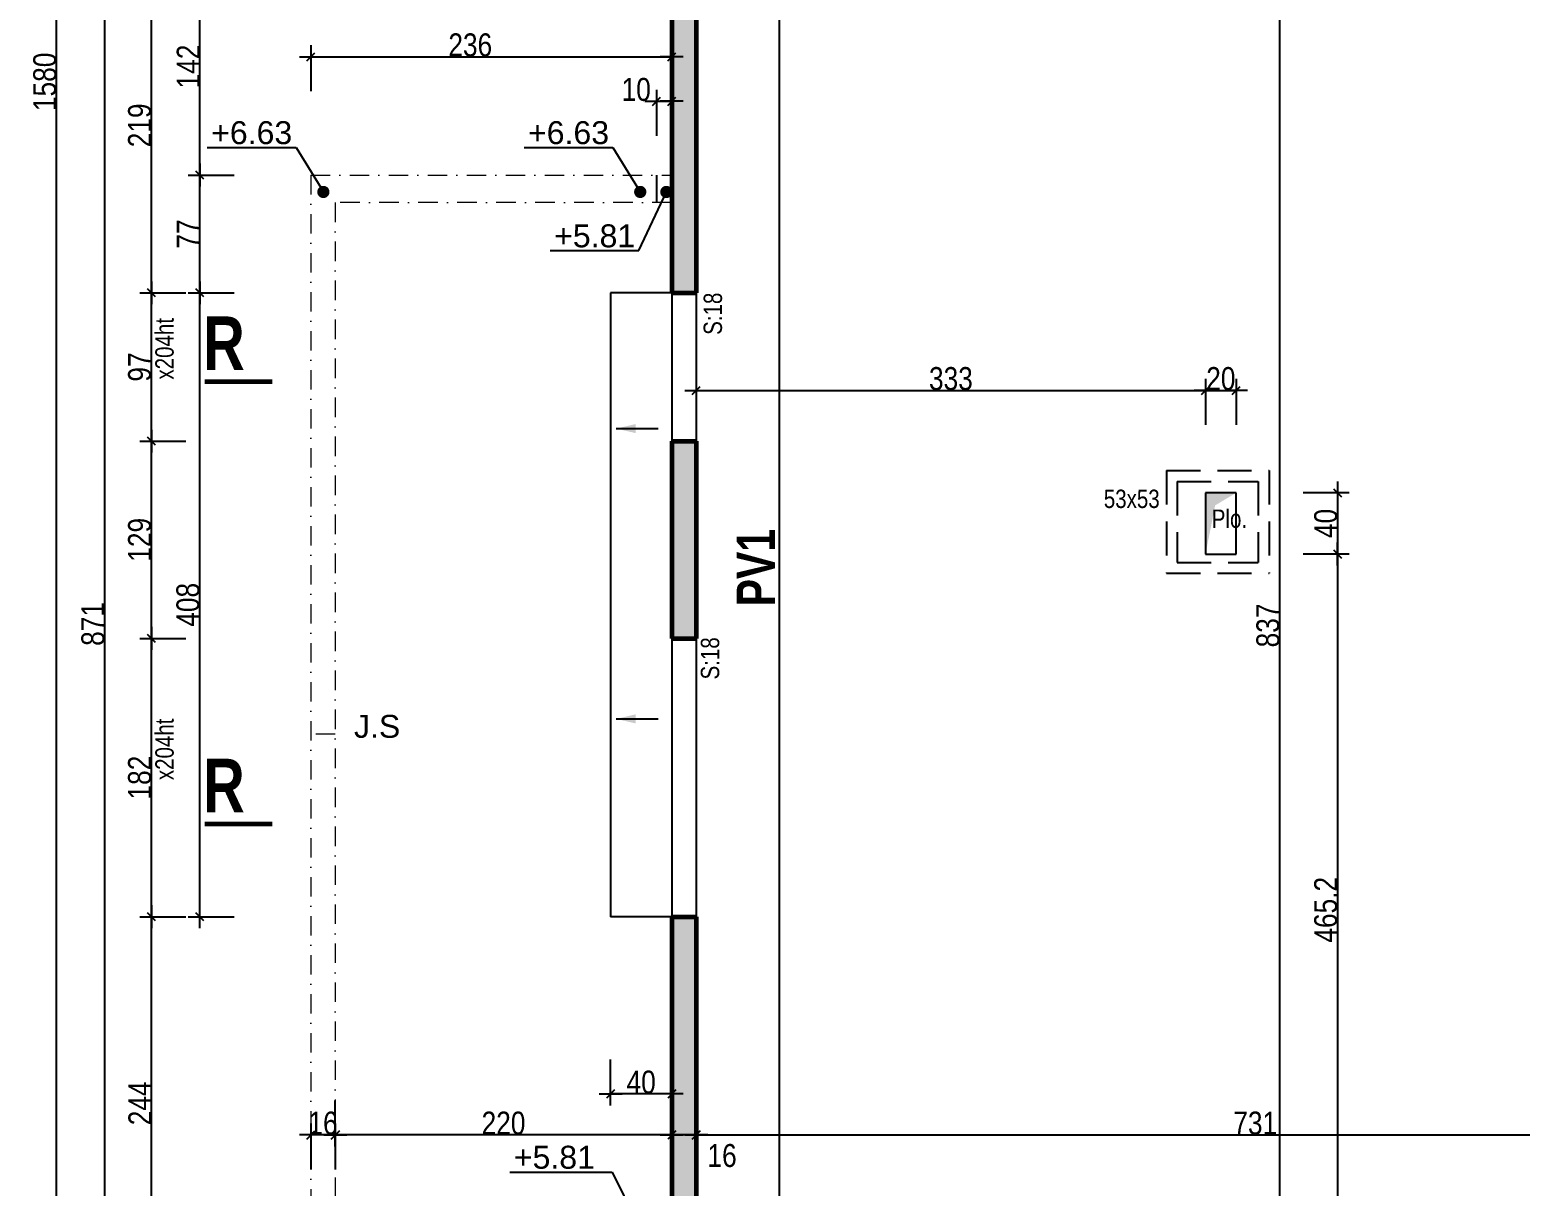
# Model space of a CAD drawing. Header units: millimetres. Extents: x 7120 to 15038, y -9128 to -4928.
# Drawn here: x 9001 to 9975, y -7349 to -6593 of the extents above; entities that cross this region are included whole.
import ezdxf
from ezdxf.enums import TextEntityAlignment as Align

# ---------------------------------------------------------------- set-up
doc = ezdxf.new("R2010")
doc.units = ezdxf.units.MM
doc.linetypes.add('CACHE2', pattern=[4.7625, 3.175, -1.5875])
doc.linetypes.add('TIRETPTX2', pattern=[50.8, 25.4, -12.7, 0, -12.7])
for name, color, linetype in [('01_cote_gen', 4, 'Continuous'), ('01_linteaux', 2, 'Continuous'), ('01_poch_poteaux', 250, 'Continuous'), ('01_resv', 32, 'Continuous'), ('01_texte', 230, 'Continuous'), ('AA_COTES', 2, 'Continuous')]:
    doc.layers.add(name, color=color, linetype=linetype)
doc.layers.add('01_murs_coup', color=5, linetype='Continuous', lineweight=60)
doc.layers.add('01_tram_axes', color=2, linetype='TIRETPTX2', lineweight=9)
doc.styles.add('ARIAL', font='arial.ttf')
doc.styles.add('impact', font='impact.ttf')
doc.styles.add('MATTE_TXT', font='arial.ttf')
doc.styles.add('STYLE2', font='ARIALN.TTF')
doc.dimstyles.new('JB50', dxfattribs={"dimscale": 0.1, "dimtxt": 150, "dimasz": 15, "dimexe": 0.1, "dimexo": 0.1, "dimgap": 0.09, "dimtad": 1, "dimdec": 1, "dimdsep": 46, "dimtxsty": 'STYLE2', "dimblk1": 'BOND_G', "dimblk2": 'BOND_D', "dimsah": 1, "dimcen": 1.5, "dimdle": 0.01, "dimse1": 1, "dimse2": 1, "dimclrd": 4, "dimclre": 2, "dimclrt": 6, "dimazin": 2, "dimtfac": 2.333333, "dimtdec": 1, "dimtix": 1, "dimtmove": 2, "dimatfit": 3, "dimldrblk": 'BOND_G', "dimfxl": 1, "dimtolj": 1, "dimtzin": 0, "dimarcsym": 0})

# ---------------------------------------------------------------- blocks, each defined once
blk = doc.blocks.new('BOND_G')
at = {"layer": 'AA_COTES', "color": 0}
for p, q in [((0, -5), (0, 15)), ((5, 0), (-5, 0)), ((1.77, 1.77), (-1.77, -1.77))]:
    blk.add_line(p, q, dxfattribs=at)
blk = doc.blocks.new('BOND_D')
at = {"layer": 'AA_COTES', "color": 0}
for p, q in [((5, 0), (-5, 0)), ((-1.77, -1.77), (1.77, 1.77)), ((0, 5), (0, -15))]:
    blk.add_line(p, q, dxfattribs=at)
blk = doc.blocks.new('*D22')
at = {"layer": '01_cote_gen', "color": 4, "lineweight": -2, "transparency": 16777216}
blk.add_line((9018.41, -7415.46), (9018.41, -5838.46), dxfattribs=at)
at = {"layer": 'DEFPOINTS', "color": 0}
for p in [(9018.41, -5836.96), (9156.66, -5836.96), (9070.9, -7416.96)]:
    blk.add_point(p, dxfattribs=at)
at = {"layer": '01_cote_gen', "color": 4, "lineweight": -2, "transparency": 16777216, "xscale": 1.5, "yscale": 1.5, "zscale": 1.5}
for name, p, rotation in [('BOND_D', (9018.41, -5836.96), 90), ('BOND_G', (9018.41, -7416.96), 270)]:
    blk.add_blockref(name, p, dxfattribs=dict(at, rotation=rotation))
at = {"layer": '01_cote_gen', "color": 6, "transparency": 16777216, "insert": (9010.74, -6626.96), "char_height": 15, "attachment_point": 5, "rotation": 90, "style": 'STYLE2'}
blk.add_mtext('\\A1;1580', dxfattribs=at)
blk = doc.blocks.new('*D363')
at = {"layer": '01_cote_gen', "color": 4, "lineweight": -2, "transparency": 16777216}
blk.add_line((9080.41, -7415.46), (9080.41, -7174.44), dxfattribs=at)
at = {"layer": 'DEFPOINTS', "color": 0}
for p in [(9080.41, -7172.94), (9487.25, -7172.94), (9529.25, -7416.96)]:
    blk.add_point(p, dxfattribs=at)
at = {"layer": '01_cote_gen', "color": 4, "lineweight": -2, "transparency": 16777216, "xscale": 1.5, "yscale": 1.5, "zscale": 1.5}
for name, p, rotation in [('BOND_D', (9080.41, -7172.94), 90), ('BOND_G', (9080.41, -7416.96), 270)]:
    blk.add_blockref(name, p, dxfattribs=dict(at, rotation=rotation))
at = {"layer": '01_cote_gen', "color": 6, "transparency": 16777216, "insert": (9072.87, -7294.95), "char_height": 15, "attachment_point": 5, "rotation": 90, "style": 'STYLE2'}
blk.add_mtext('\\A1;244', dxfattribs=at)
blk = doc.blocks.new('*D364')
at = {"layer": '01_cote_gen', "color": 4, "lineweight": -2, "transparency": 16777216}
blk.add_line((9080.41, -7171.44), (9080.41, -6992.44), dxfattribs=at)
at = {"layer": 'DEFPOINTS', "color": 0}
for p in [(9080.41, -6990.94), (9495.25, -6990.94), (9487.25, -7172.94)]:
    blk.add_point(p, dxfattribs=at)
at = {"layer": '01_cote_gen', "color": 4, "lineweight": -2, "transparency": 16777216, "xscale": 1.5, "yscale": 1.5, "zscale": 1.5}
for name, p, rotation in [('BOND_D', (9080.41, -6990.94), 90), ('BOND_G', (9080.41, -7172.94), 270)]:
    blk.add_blockref(name, p, dxfattribs=dict(at, rotation=rotation))
at = {"layer": '01_cote_gen', "color": 6, "transparency": 16777216, "insert": (9072.74, -7081.94), "char_height": 15, "attachment_point": 5, "rotation": 90, "style": 'STYLE2'}
blk.add_mtext('\\A1;182', dxfattribs=at)
blk = doc.blocks.new('*D365')
at = {"layer": '01_cote_gen', "color": 4, "lineweight": -2, "transparency": 16777216}
blk.add_line((9080.41, -6989.44), (9080.41, -6863.44), dxfattribs=at)
at = {"layer": 'DEFPOINTS', "color": 0}
for p in [(9080.41, -6861.94), (9495.25, -6861.94), (9495.25, -6990.94)]:
    blk.add_point(p, dxfattribs=at)
at = {"layer": '01_cote_gen', "color": 4, "lineweight": -2, "transparency": 16777216, "xscale": 1.5, "yscale": 1.5, "zscale": 1.5}
for name, p, rotation in [('BOND_D', (9080.41, -6861.94), 90), ('BOND_G', (9080.41, -6990.94), 270)]:
    blk.add_blockref(name, p, dxfattribs=dict(at, rotation=rotation))
at = {"layer": '01_cote_gen', "color": 6, "transparency": 16777216, "insert": (9072.74, -6926.44), "char_height": 15, "attachment_point": 5, "rotation": 90, "style": 'STYLE2'}
blk.add_mtext('\\A1;129', dxfattribs=at)
blk = doc.blocks.new('*D366')
at = {"layer": '01_cote_gen', "color": 4, "lineweight": -2, "transparency": 16777216}
blk.add_line((9080.41, -6860.44), (9080.41, -6766.44), dxfattribs=at)
at = {"layer": 'DEFPOINTS', "color": 0}
for p in [(9080.41, -6764.94), (9495.25, -6764.94), (9495.25, -6861.94)]:
    blk.add_point(p, dxfattribs=at)
at = {"layer": '01_cote_gen', "color": 4, "lineweight": -2, "transparency": 16777216, "xscale": 1.5, "yscale": 1.5, "zscale": 1.5}
for name, p, rotation in [('BOND_D', (9080.41, -6764.94), 90), ('BOND_G', (9080.41, -6861.94), 270)]:
    blk.add_blockref(name, p, dxfattribs=dict(at, rotation=rotation))
at = {"layer": '01_cote_gen', "color": 6, "transparency": 16777216, "insert": (9072.74, -6813.44), "char_height": 15, "attachment_point": 5, "rotation": 90, "style": 'STYLE2'}
blk.add_mtext('\\A1;97', dxfattribs=at)
blk = doc.blocks.new('*D367')
at = {"layer": '01_cote_gen', "color": 4, "lineweight": -2, "transparency": 16777216}
blk.add_line((9080.41, -6763.44), (9080.41, -6547.44), dxfattribs=at)
at = {"layer": 'DEFPOINTS', "color": 0}
for p in [(9080.41, -6545.94), (9479.25, -6545.94), (9495.25, -6764.94)]:
    blk.add_point(p, dxfattribs=at)
at = {"layer": '01_cote_gen', "color": 4, "lineweight": -2, "transparency": 16777216, "xscale": 1.5, "yscale": 1.5, "zscale": 1.5}
for name, p, rotation in [('BOND_D', (9080.41, -6545.94), 90), ('BOND_G', (9080.41, -6764.94), 270)]:
    blk.add_blockref(name, p, dxfattribs=dict(at, rotation=rotation))
at = {"layer": '01_cote_gen', "color": 6, "transparency": 16777216, "insert": (9072.74, -6655.44), "char_height": 15, "attachment_point": 5, "rotation": 90, "style": 'STYLE2'}
blk.add_mtext('\\A1;219', dxfattribs=at)
blk = doc.blocks.new('*D368')
at = {"layer": '01_cote_gen', "color": 4, "lineweight": -2, "transparency": 16777216}
blk.add_line((9049.86, -7415.46), (9049.86, -6547.44), dxfattribs=at)
at = {"layer": 'DEFPOINTS', "color": 0}
for p in [(9049.86, -6545.94), (9562.64, -6545.94), (9534.03, -7416.96)]:
    blk.add_point(p, dxfattribs=at)
at = {"layer": '01_cote_gen', "color": 4, "lineweight": -2, "transparency": 16777216, "xscale": 1.5, "yscale": 1.5, "zscale": 1.5}
for name, p, rotation in [('BOND_D', (9049.86, -6545.94), 90), ('BOND_G', (9049.86, -7416.96), 270)]:
    blk.add_blockref(name, p, dxfattribs=dict(at, rotation=rotation))
at = {"layer": '01_cote_gen', "color": 6, "transparency": 16777216, "insert": (9042.19, -6981.45), "char_height": 15, "attachment_point": 5, "rotation": 90, "style": 'STYLE2'}
blk.add_mtext('\\A1;871', dxfattribs=at)
blk = doc.blocks.new('*D378')
at = {"layer": '01_cote_gen', "color": 4, "lineweight": -2, "transparency": 16777216}
blk.add_line((9186.13, -6610.56), (9419.13, -6610.56), dxfattribs=at)
at = {"layer": 'DEFPOINTS', "color": 0}
for p in [(9420.63, -6610.56), (9420.63, -6655.44), (9184.63, -6687.96)]:
    blk.add_point(p, dxfattribs=at)
at = {"layer": '01_cote_gen', "color": 4, "lineweight": -2, "transparency": 16777216, "xscale": 1.5, "yscale": 1.5, "zscale": 1.5, "rotation": 180}
blk.add_blockref('BOND_G', (9184.63, -6610.56), dxfattribs=at)
at = {"layer": '01_cote_gen', "color": 4, "lineweight": -2, "transparency": 16777216, "xscale": 1.5, "yscale": 1.5, "zscale": 1.5}
blk.add_blockref('BOND_D', (9420.63, -6610.56), dxfattribs=at)
at = {"layer": '01_cote_gen', "color": 6, "transparency": 16777216, "insert": (9288.89, -6602.89), "char_height": 15, "attachment_point": 5, "style": 'STYLE2'}
blk.add_mtext('\\A1;236', dxfattribs=at)
blk = doc.blocks.new('*D379')
at = {"layer": '01_cote_gen', "color": 4, "lineweight": -2, "transparency": 16777216}
blk.add_line((9112.01, -7171.44), (9112.01, -6766.44), dxfattribs=at)
at = {"layer": 'DEFPOINTS', "color": 0}
for p in [(9112.01, -6764.94), (9439.25, -6764.94), (9439.25, -7172.94)]:
    blk.add_point(p, dxfattribs=at)
at = {"layer": '01_cote_gen', "color": 4, "lineweight": -2, "transparency": 16777216, "xscale": 1.5, "yscale": 1.5, "zscale": 1.5}
for name, p, rotation in [('BOND_D', (9112.01, -6764.94), 90), ('BOND_G', (9112.01, -7172.94), 270)]:
    blk.add_blockref(name, p, dxfattribs=dict(at, rotation=rotation))
at = {"layer": '01_cote_gen', "color": 6, "transparency": 16777216, "insert": (9104.34, -6968.94), "char_height": 15, "attachment_point": 5, "rotation": 90, "style": 'STYLE2'}
blk.add_mtext('\\A1;408', dxfattribs=at)
blk = doc.blocks.new('*D380')
at = {"layer": '01_cote_gen', "color": 4, "lineweight": -2, "transparency": 16777216}
blk.add_line((9438.13, -7315.61), (10166.13, -7315.61), dxfattribs=at)
at = {"layer": 'DEFPOINTS', "color": 0}
for p in [(10167.63, -6567.97), (9436.63, -7315.61), (10167.63, -7315.61)]:
    blk.add_point(p, dxfattribs=at)
at = {"layer": '01_cote_gen', "color": 4, "lineweight": -2, "transparency": 16777216, "xscale": 1.5, "yscale": 1.5, "zscale": 1.5, "rotation": 180}
blk.add_blockref('BOND_G', (9436.63, -7315.61), dxfattribs=at)
at = {"layer": '01_cote_gen', "color": 4, "lineweight": -2, "transparency": 16777216, "xscale": 1.5, "yscale": 1.5, "zscale": 1.5}
blk.add_blockref('BOND_D', (10167.63, -7315.61), dxfattribs=at)
at = {"layer": '01_cote_gen', "color": 6, "transparency": 16777216, "insert": (9802.13, -7307.94), "char_height": 15, "attachment_point": 5, "style": 'STYLE2'}
blk.add_mtext('\\A1;731', dxfattribs=at)
blk = doc.blocks.new('*D405')
at = {"layer": '01_cote_gen', "color": 4, "lineweight": -2, "transparency": 16777216}
blk.add_line((9818.13, -7399.46), (9818.13, -6565.44), dxfattribs=at)
at = {"layer": 'DEFPOINTS', "color": 0}
for p in [(9818.13, -6563.94), (9859, -6563.94), (9852.54, -7400.96)]:
    blk.add_point(p, dxfattribs=at)
at = {"layer": '01_cote_gen', "color": 4, "lineweight": -2, "transparency": 16777216, "xscale": 1.5, "yscale": 1.5, "zscale": 1.5}
for name, p, rotation in [('BOND_D', (9818.13, -6563.94), 90), ('BOND_G', (9818.13, -7400.96), 270)]:
    blk.add_blockref(name, p, dxfattribs=dict(at, rotation=rotation))
at = {"layer": '01_cote_gen', "color": 6, "transparency": 16777216, "insert": (9810.46, -6982.45), "char_height": 15, "attachment_point": 5, "rotation": 90, "style": 'STYLE2'}
blk.add_mtext('\\A1;837', dxfattribs=at)
blk = doc.blocks.new('*D446')
at = {"layer": '01_cote_gen', "color": 4, "lineweight": -2, "transparency": 16777216}
blk.add_line((9419.13, -7288.8), (9382.13, -7288.8), dxfattribs=at)
at = {"layer": 'DEFPOINTS', "color": 0}
for p in [(9380.63, -7146.14), (9420.63, -7201.12), (9380.63, -7288.8)]:
    blk.add_point(p, dxfattribs=at)
at = {"layer": '01_cote_gen', "color": 4, "lineweight": -2, "transparency": 16777216, "xscale": 1.5, "yscale": 1.5, "zscale": 1.5, "rotation": 180}
blk.add_blockref('BOND_D', (9380.63, -7288.8), dxfattribs=at)
at = {"layer": '01_cote_gen', "color": 4, "lineweight": -2, "transparency": 16777216, "xscale": 1.5, "yscale": 1.5, "zscale": 1.5}
blk.add_blockref('BOND_G', (9420.63, -7288.8), dxfattribs=at)
at = {"layer": '01_cote_gen', "color": 6, "transparency": 16777216, "insert": (9400.63, -7281.13), "char_height": 15, "attachment_point": 5, "style": 'STYLE2'}
blk.add_mtext('\\A1;40', dxfattribs=at)
blk = doc.blocks.new('*D447')
at = {"layer": '01_cote_gen', "color": 4, "lineweight": -2, "transparency": 16777216}
blk.add_line((9435.13, -7315.61), (9422.13, -7315.61), dxfattribs=at)
at = {"layer": 'DEFPOINTS', "color": 0}
for p in [(9420.63, -7262.71), (9436.63, -7262.71), (9420.63, -7315.61)]:
    blk.add_point(p, dxfattribs=at)
at = {"layer": '01_cote_gen', "color": 4, "lineweight": -2, "transparency": 16777216, "xscale": 1.5, "yscale": 1.5, "zscale": 1.5, "rotation": 180}
blk.add_blockref('BOND_D', (9420.63, -7315.61), dxfattribs=at)
at = {"layer": '01_cote_gen', "color": 4, "lineweight": -2, "transparency": 16777216, "xscale": 1.5, "yscale": 1.5, "zscale": 1.5}
blk.add_blockref('BOND_G', (9436.63, -7315.61), dxfattribs=at)
at = {"layer": '01_cote_gen', "color": 6, "transparency": 16777216, "insert": (9453.55, -7329.15), "char_height": 15, "attachment_point": 5, "style": 'STYLE2'}
blk.add_mtext('\\A1;16', dxfattribs=at)
blk = doc.blocks.new('*D448')
at = {"layer": '01_cote_gen', "color": 4, "lineweight": -2, "transparency": 16777216}
blk.add_line((9112.01, -6763.44), (9112.01, -6689.46), dxfattribs=at)
at = {"layer": 'DEFPOINTS', "color": 0}
for p in [(9112.01, -6687.96), (9361.25, -6687.96), (9134.51, -6764.94)]:
    blk.add_point(p, dxfattribs=at)
at = {"layer": '01_cote_gen', "color": 4, "lineweight": -2, "transparency": 16777216, "xscale": 1.5, "yscale": 1.5, "zscale": 1.5}
for name, p, rotation in [('BOND_D', (9112.01, -6687.96), 90), ('BOND_G', (9112.01, -6764.94), 270)]:
    blk.add_blockref(name, p, dxfattribs=dict(at, rotation=rotation))
at = {"layer": '01_cote_gen', "color": 6, "transparency": 16777216, "insert": (9104.5, -6726.45), "char_height": 15, "attachment_point": 5, "rotation": 90, "style": 'STYLE2'}
blk.add_mtext('\\A1;77', dxfattribs=at)
blk = doc.blocks.new('*D449')
at = {"layer": '01_cote_gen', "color": 4, "lineweight": -2, "transparency": 16777216}
blk.add_line((9112.01, -6686.46), (9112.01, -6547.44), dxfattribs=at)
at = {"layer": 'DEFPOINTS', "color": 0}
for p in [(9112.01, -6545.94), (9543.67, -6545.94), (9134.51, -6687.96)]:
    blk.add_point(p, dxfattribs=at)
at = {"layer": '01_cote_gen', "color": 4, "lineweight": -2, "transparency": 16777216, "xscale": 1.5, "yscale": 1.5, "zscale": 1.5}
for name, p, rotation in [('BOND_D', (9112.01, -6545.94), 90), ('BOND_G', (9112.01, -6687.96), 270)]:
    blk.add_blockref(name, p, dxfattribs=dict(at, rotation=rotation))
at = {"layer": '01_cote_gen', "color": 6, "transparency": 16777216, "insert": (9104.47, -6616.95), "char_height": 15, "attachment_point": 5, "rotation": 90, "style": 'STYLE2'}
blk.add_mtext('\\A1;142', dxfattribs=at)
blk = doc.blocks.new('*D523')
at = {"layer": '01_cote_gen', "color": 4, "lineweight": -2, "transparency": 16777216}
blk.add_line((9419.13, -7315.61), (9202.13, -7315.61), dxfattribs=at)
at = {"layer": 'DEFPOINTS', "color": 0}
for p in [(9200.63, -7254.23), (9420.63, -7254.23), (9200.63, -7315.61)]:
    blk.add_point(p, dxfattribs=at)
at = {"layer": '01_cote_gen', "color": 4, "lineweight": -2, "transparency": 16777216, "xscale": 1.5, "yscale": 1.5, "zscale": 1.5, "rotation": 180}
blk.add_blockref('BOND_D', (9200.63, -7315.61), dxfattribs=at)
at = {"layer": '01_cote_gen', "color": 4, "lineweight": -2, "transparency": 16777216, "xscale": 1.5, "yscale": 1.5, "zscale": 1.5}
blk.add_blockref('BOND_G', (9420.63, -7315.61), dxfattribs=at)
at = {"layer": '01_cote_gen', "color": 6, "transparency": 16777216, "insert": (9310.63, -7307.94), "char_height": 15, "attachment_point": 5, "style": 'STYLE2'}
blk.add_mtext('\\A1;220', dxfattribs=at)
blk = doc.blocks.new('*D524')
at = {"layer": '01_cote_gen', "color": 4, "lineweight": -2, "transparency": 16777216}
for p, q in [((9183.13, -7315.61), (9181.63, -7315.61)), ((9200.63, -7315.61), (9184.63, -7315.61)), ((9202.13, -7315.61), (9203.63, -7315.61))]:
    blk.add_line(p, q, dxfattribs=at)
at = {"layer": 'DEFPOINTS', "color": 0}
for p in [(9184.63, -7224.08), (9200.63, -7224.08), (9184.63, -7315.61)]:
    blk.add_point(p, dxfattribs=at)
at = {"layer": '01_cote_gen', "color": 4, "lineweight": -2, "transparency": 16777216, "xscale": 1.5, "yscale": 1.5, "zscale": 1.5}
blk.add_blockref('BOND_D', (9184.63, -7315.61), dxfattribs=at)
at = {"layer": '01_cote_gen', "color": 4, "lineweight": -2, "transparency": 16777216, "xscale": 1.5, "yscale": 1.5, "zscale": 1.5, "rotation": 180}
blk.add_blockref('BOND_G', (9200.63, -7315.61), dxfattribs=at)
at = {"layer": '01_cote_gen', "color": 6, "transparency": 16777216, "insert": (9192.63, -7307.94), "char_height": 15, "attachment_point": 5, "style": 'STYLE2'}
blk.add_mtext('\\A1;16', dxfattribs=at)
blk = doc.blocks.new('*D554')
at = {"layer": '01_cote_gen', "color": 4, "lineweight": -2, "transparency": 16777216}
blk.add_line((9412.13, -6639.7), (9419.13, -6639.7), dxfattribs=at)
at = {"layer": 'DEFPOINTS', "color": 0}
for p in [(9420.63, -6639.7), (9420.63, -6680.7), (9410.63, -6687.96)]:
    blk.add_point(p, dxfattribs=at)
at = {"layer": '01_cote_gen', "color": 4, "lineweight": -2, "transparency": 16777216, "xscale": 1.5, "yscale": 1.5, "zscale": 1.5, "rotation": 180}
blk.add_blockref('BOND_G', (9410.63, -6639.7), dxfattribs=at)
at = {"layer": '01_cote_gen', "color": 4, "lineweight": -2, "transparency": 16777216, "xscale": 1.5, "yscale": 1.5, "zscale": 1.5}
blk.add_blockref('BOND_D', (9420.63, -6639.7), dxfattribs=at)
at = {"layer": '01_cote_gen', "color": 6, "transparency": 16777216, "insert": (9397.39, -6632.04), "char_height": 15, "attachment_point": 5, "style": 'STYLE2'}
blk.add_mtext('\\A1;10', dxfattribs=at)
blk = doc.blocks.new('*D637')
at = {"layer": '01_cote_gen', "color": 4, "lineweight": -2, "transparency": 16777216}
blk.add_line((9438.13, -6828.77), (9768.15, -6828.77), dxfattribs=at)
at = {"layer": 'DEFPOINTS', "color": 0}
for p in [(9769.65, -6828.77), (9436.63, -6863.2), (9769.65, -6871.59)]:
    blk.add_point(p, dxfattribs=at)
at = {"layer": '01_cote_gen', "color": 4, "lineweight": -2, "transparency": 16777216, "xscale": 1.5, "yscale": 1.5, "zscale": 1.5, "rotation": 180}
blk.add_blockref('BOND_G', (9436.63, -6828.77), dxfattribs=at)
at = {"layer": '01_cote_gen', "color": 4, "lineweight": -2, "transparency": 16777216, "xscale": 1.5, "yscale": 1.5, "zscale": 1.5}
blk.add_blockref('BOND_D', (9769.65, -6828.77), dxfattribs=at)
at = {"layer": '01_cote_gen', "color": 6, "transparency": 16777216, "insert": (9603.14, -6821.1), "char_height": 15, "attachment_point": 5, "style": 'STYLE2'}
blk.add_mtext('\\A1;333', dxfattribs=at)
blk = doc.blocks.new('*D638')
at = {"layer": '01_cote_gen', "color": 4, "lineweight": -2, "transparency": 16777216}
blk.add_line((9771.15, -6828.77), (9788.15, -6828.77), dxfattribs=at)
at = {"layer": 'DEFPOINTS', "color": 0}
for p in [(9789.65, -6828.77), (9769.65, -6844.24), (9789.65, -6877.67)]:
    blk.add_point(p, dxfattribs=at)
at = {"layer": '01_cote_gen', "color": 4, "lineweight": -2, "transparency": 16777216, "xscale": 1.5, "yscale": 1.5, "zscale": 1.5, "rotation": 180}
blk.add_blockref('BOND_G', (9769.65, -6828.77), dxfattribs=at)
at = {"layer": '01_cote_gen', "color": 4, "lineweight": -2, "transparency": 16777216, "xscale": 1.5, "yscale": 1.5, "zscale": 1.5}
blk.add_blockref('BOND_D', (9789.65, -6828.77), dxfattribs=at)
at = {"layer": '01_cote_gen', "color": 6, "transparency": 16777216, "insert": (9779.65, -6821.1), "char_height": 15, "attachment_point": 5, "style": 'STYLE2'}
blk.add_mtext('\\A1;20', dxfattribs=at)
blk = doc.blocks.new('*D639')
at = {"layer": '01_cote_gen', "color": 4, "lineweight": -2, "transparency": 16777216}
blk.add_line((9855.95, -6897.23), (9855.95, -6934.23), dxfattribs=at)
at = {"layer": 'DEFPOINTS', "color": 0}
for p in [(9789.65, -6895.73), (9789.65, -6935.73), (9855.95, -6935.73)]:
    blk.add_point(p, dxfattribs=at)
at = {"layer": '01_cote_gen', "color": 4, "lineweight": -2, "transparency": 16777216, "xscale": 1.5, "yscale": 1.5, "zscale": 1.5}
for name, p, rotation in [('BOND_G', (9855.95, -6895.73), 90), ('BOND_D', (9855.95, -6935.73), 270)]:
    blk.add_blockref(name, p, dxfattribs=dict(at, rotation=rotation))
at = {"layer": '01_cote_gen', "color": 6, "transparency": 16777216, "insert": (9848.28, -6915.73), "char_height": 15, "attachment_point": 5, "rotation": 90, "style": 'STYLE2'}
blk.add_mtext('\\A1;40', dxfattribs=at)
blk = doc.blocks.new('*D640')
at = {"layer": '01_cote_gen', "color": 4, "lineweight": -2, "transparency": 16777216}
blk.add_line((9855.95, -6937.23), (9855.95, -7399.46), dxfattribs=at)
at = {"layer": 'DEFPOINTS', "color": 0}
for p in [(9833.45, -6935.73), (9855.95, -7400.96), (9880.89, -7400.96)]:
    blk.add_point(p, dxfattribs=at)
at = {"layer": '01_cote_gen', "color": 4, "lineweight": -2, "transparency": 16777216, "xscale": 1.5, "yscale": 1.5, "zscale": 1.5}
for name, p, rotation in [('BOND_G', (9855.95, -6935.73), 90), ('BOND_D', (9855.95, -7400.96), 270)]:
    blk.add_blockref(name, p, dxfattribs=dict(at, rotation=rotation))
at = {"layer": '01_cote_gen', "color": 6, "transparency": 16777216, "insert": (9848.28, -7168.35), "char_height": 15, "attachment_point": 5, "rotation": 90, "style": 'STYLE2'}
blk.add_mtext('\\A1;465.2', dxfattribs=at)

msp = doc.modelspace()

# ---------------------------------------------------------------- hatches: boundary and pattern name
at = {"layer": '01_poch_poteaux'}
h = msp.add_hatch(color=256, dxfattribs=at)
h.dxf.hatch_style = 1
h.paths.add_polyline_path([(9820.63, -6545.94), (9756.63, -6545.94), (9756.63, -6418.96), (9740.63, -6418.96), (9740.63, -6545.94), (9420.63, -6545.94), (9420.63, -6764.94), (9436.63, -6764.94), (9436.63, -6563.94), (9820.63, -6563.94)])
h.paths.add_polyline_path([(9436.63, -6861.94), (9420.63, -6861.94), (9420.63, -6990.94), (9436.63, -6990.94)])
h.paths.add_polyline_path([(9436.63, -7172.94), (9420.63, -7172.94), (9420.63, -7416.96), (9436.63, -7416.96), (9436.63, -7400.96)])

# ---------------------------------------------------------------- linework, layer by layer
at = {"layer": '01_linteaux'}
for p, q in [((9410.63, -6687.96), (9410.63, -6705.96)), ((9420.63, -6764.94), (9380.63, -6764.94)), ((9380.63, -6764.94), (9380.63, -7172.94)), ((9420.63, -6764.94), (9420.63, -6861.94)), ((9436.63, -6764.94), (9436.63, -6861.94)), ((9420.63, -6990.94), (9420.63, -7172.94)), ((9436.63, -6990.94), (9436.63, -7172.94)), ((9420.63, -7172.94), (9380.63, -7172.94))]:
    msp.add_line(p, q, dxfattribs=at)
at = {"layer": '01_linteaux', "linetype": 'CACHE2', "ltscale": 7}
for p, q in [((9744.16, -6881.21), (9811.16, -6881.21)), ((9744.16, -6881.21), (9744.16, -6948.21)), ((9751.16, -6888.21), (9804.16, -6888.21)), ((9751.16, -6888.21), (9751.16, -6941.21)), ((9804.16, -6888.21), (9804.16, -6941.21)), ((9811.16, -6881.21), (9811.16, -6948.21)), ((9751.16, -6941.21), (9804.16, -6941.21)), ((9744.16, -6948.21), (9811.16, -6948.21))]:
    msp.add_line(p, q, dxfattribs=at)
at = {"layer": '01_murs_coup'}
for p, q in [((9420.63, -6545.94), (9420.63, -6764.94)), ((9436.63, -6563.94), (9436.63, -6764.94)), ((9420.63, -6764.94), (9436.63, -6764.94)), ((9420.63, -6861.94), (9436.63, -6861.94)), ((9420.63, -6861.94), (9420.63, -6990.94)), ((9436.63, -6861.94), (9436.63, -6990.94)), ((9420.63, -6990.94), (9436.63, -6990.94)), ((9420.63, -7172.94), (9436.63, -7172.94)), ((9420.63, -7172.94), (9420.63, -7416.96)), ((9436.63, -7172.94), (9436.63, -7400.96))]:
    msp.add_line(p, q, dxfattribs=at)
at = {"layer": '01_resv'}
for p, q in [((9769.65, -6895.73), (9769.65, -6935.73)), ((9789.65, -6895.73), (9769.65, -6895.73)), ((9769.65, -6895.73), (9769.65, -6935.73)), ((9789.65, -6935.73), (9789.65, -6895.73)), ((9769.65, -6935.73), (9789.65, -6935.73))]:
    msp.add_line(p, q, dxfattribs=at)
for points in [[(9769.65, -6935.73), (9769.65, -6895.73), (9775.93, -6903.94)], [(9769.65, -6895.73), (9789.65, -6895.73), (9775.93, -6903.94)]]:
    msp.add_solid(points, dxfattribs=at)
at = {"layer": '01_texte'}
for p, q in [((9490.91, -6545.94), (9490.91, -7416.96)), ((9116.91, -6669.86), (9174.96, -6669.86)), ((9174.96, -6669.86), (9192.84, -6698.97)), ((9324.1, -6669.86), (9382.14, -6669.86)), ((9382.14, -6669.86), (9400.02, -6698.97)), ((9399.21, -6737.33), (9417.1, -6698.97)), ((9341.17, -6737.33), (9399.21, -6737.33)), ((9384.32, -6853.72), (9411.85, -6853.72)), ((9384.32, -7043.55), (9411.85, -7043.55)), ((9314.83, -7339.84), (9381.76, -7339.84)), ((9381.76, -7339.84), (9415.46, -7408.23))]:
    msp.add_line(p, q, dxfattribs=at)
at = {"layer": '01_texte', "const_width": 4}
for points in [[(9190.84, -6698.97, 1), (9194.84, -6698.97, 1)], [(9398.02, -6698.97, 1), (9402.02, -6698.97, 1)], [(9415.1, -6698.97, 1), (9419.1, -6698.97, 1)]]:
    msp.add_lwpolyline(points, format="xyb", close=True, dxfattribs=at)
at = {"layer": '01_texte', "const_width": 3}
for points in [[(9159.45, -6823.03), (9115.2, -6823.03)], [(9159.45, -7112.26), (9115.2, -7112.26)]]:
    msp.add_lwpolyline(points, dxfattribs=at)
at = {"layer": '01_texte'}
for points in [[(9384.32, -6853.72), (9397.11, -6850.74), (9397.11, -6853.72)], [(9384.32, -6853.72), (9397.11, -6856.7), (9397.11, -6853.72)], [(9384.32, -7043.55), (9397.11, -7040.57), (9397.11, -7043.55)], [(9384.32, -7043.55), (9397.11, -7046.53), (9397.11, -7043.55)]]:
    msp.add_solid(points, dxfattribs=at)
at = {"layer": '01_tram_axes', "ltscale": 0.5}
for p, q in [((9184.63, -6687.96), (9184.63, -7416.96)), ((9184.63, -6687.96), (9420.63, -6687.96)), ((9200.63, -6705.96), (9200.63, -7400.96)), ((9420.63, -6705.96), (9200.63, -6705.96)), ((9200.63, -7053.46), (9184.63, -7053.46))]:
    msp.add_line(p, q, dxfattribs=at)

# ---------------------------------------------------------------- texts
at = {"layer": '01_resv', "style": 'MATTE_TXT', "width": 0.8}
for s, p in [('53x53', (9703.13, -6909.23)), ('Plo.', (9773.71, -6922.22))]:
    msp.add_text(s, height=12, dxfattribs=at).set_placement(p, align=Align.BOTTOM_LEFT)
at = {"layer": '01_texte', "style": 'ARIAL'}
for s, p in [('+6.63', (9119.46, -6667.7)), ('+6.63', (9326.64, -6667.7)), ('+5.81', (9343.72, -6735.17)), ('J.S', (9212.86, -7055.91)), ('+5.81', (9317.38, -7337.68))]:
    msp.add_text(s, height=15, dxfattribs=at).set_placement(p)
at = {"layer": '01_texte', "style": 'MATTE_TXT', "width": 0.8}
for s, p in [('S:18', (9457.08, -6778.61)), ('x204ht', (9098.56, -6801.53)), ('S:18', (9455.25, -7003.96)), ('x204ht', (9098.56, -7063.45))]:
    msp.add_text(s, height=12, rotation=90, dxfattribs=at).set_placement(p, align=Align.BOTTOM_CENTER)
at = {"layer": '01_texte', "style": 'impact'}
for s, height, rotation, p in [('R', 35, 0, (9127.9, -6825.88)), ('PV1', 25, 90, (9495.57, -6944.65)), ('R', 35, 0, (9127.9, -7115.11))]:
    msp.add_text(s, height=height, rotation=rotation, dxfattribs=at).set_placement(p, align=Align.BOTTOM_CENTER)

# ---------------------------------------------------------------- dimensions: what is measured, and where the dimension line sits
at = {"layer": '01_cote_gen'}
for base, p1, p2, picture, middle in [((9018.41, -5836.96), (9070.9, -7416.96), (9156.66, -5836.96), '*D22', (9010.74, -6626.96)), ((9049.86, -6545.94), (9534.03, -7416.96), (9562.64, -6545.94), '*D368', (9042.19, -6981.45)), ((9080.41, -6545.94), (9495.25, -6764.94), (9479.25, -6545.94), '*D367', (9072.74, -6655.44)), ((9112.01, -6545.94), (9134.51, -6687.96), (9543.67, -6545.94), '*D449', (9104.47, -6616.95)), ((9818.13, -6563.94), (9852.54, -7400.96), (9859, -6563.94), '*D405', (9810.46, -6982.45)), ((9112.01, -6687.96), (9134.51, -6764.94), (9361.25, -6687.96), '*D448', (9104.5, -6726.45)), ((9080.41, -6764.94), (9495.25, -6861.94), (9495.25, -6764.94), '*D366', (9072.74, -6813.44)), ((9112.01, -6764.94), (9439.25, -7172.94), (9439.25, -6764.94), '*D379', (9104.34, -6968.94)), ((9080.41, -6861.94), (9495.25, -6990.94), (9495.25, -6861.94), '*D365', (9072.74, -6926.44)), ((9855.95, -6935.73), (9789.65, -6895.73), (9789.65, -6935.73), '*D639', (9848.28, -6915.73)), ((9855.95, -7400.96), (9833.45, -6935.73), (9880.89, -7400.96), '*D640', (9848.28, -7168.35)), ((9080.41, -6990.94), (9487.25, -7172.94), (9495.25, -6990.94), '*D364', (9072.74, -7081.94)), ((9080.41, -7172.94), (9529.25, -7416.96), (9487.25, -7172.94), '*D363', (9072.87, -7294.95))]:
    dim = msp.add_linear_dim(base=base, p1=p1, p2=p2, angle=90, dimstyle='JB50', dxfattribs=at)
    dim.commit()
    dim.dimension.update_dxf_attribs({"geometry": picture, "text_midpoint": middle})
for base, p1, p2, picture, middle in [((10167.63, -7315.61), (9436.63, -7315.61), (10167.63, -6567.97), '*D380', (9802.13, -7307.94)), ((9769.65, -6828.77), (9436.63, -6863.2), (9769.65, -6871.59), '*D637', (9603.14, -6821.1)), ((9789.65, -6828.77), (9769.65, -6844.24), (9789.65, -6877.67), '*D638', (9779.65, -6821.1)), ((9380.63, -7288.8), (9420.63, -7201.12), (9380.63, -7146.14), '*D446', (9400.63, -7281.13)), ((9184.63, -7315.61), (9200.63, -7224.08), (9184.63, -7224.08), '*D524', (9192.63, -7307.94)), ((9200.63, -7315.61), (9420.63, -7254.23), (9200.63, -7254.23), '*D523', (9310.63, -7307.94))]:
    dim = msp.add_linear_dim(base=base, p1=p1, p2=p2, dimstyle='JB50', dxfattribs=at)
    dim.commit()
    dim.dimension.update_dxf_attribs({"geometry": picture, "text_midpoint": middle})
for base, p1, p2, picture, middle in [((9420.63, -6610.56), (9184.63, -6687.96), (9420.63, -6655.44), '*D378', (9288.89, -6602.89)), ((9420.63, -6639.7), (9410.63, -6687.96), (9420.63, -6680.7), '*D554', (9397.39, -6632.04)), ((9420.63, -7315.61), (9436.63, -7262.71), (9420.63, -7262.71), '*D447', (9453.55, -7329.15))]:
    dim = msp.add_linear_dim(base=base, p1=p1, p2=p2, dimstyle='JB50', dxfattribs=at)
    dim.commit()
    dim.dimension.update_dxf_attribs({"geometry": picture, "text_midpoint": middle, "dimtype": 160})

doc.saveas('drawing.dxf')
